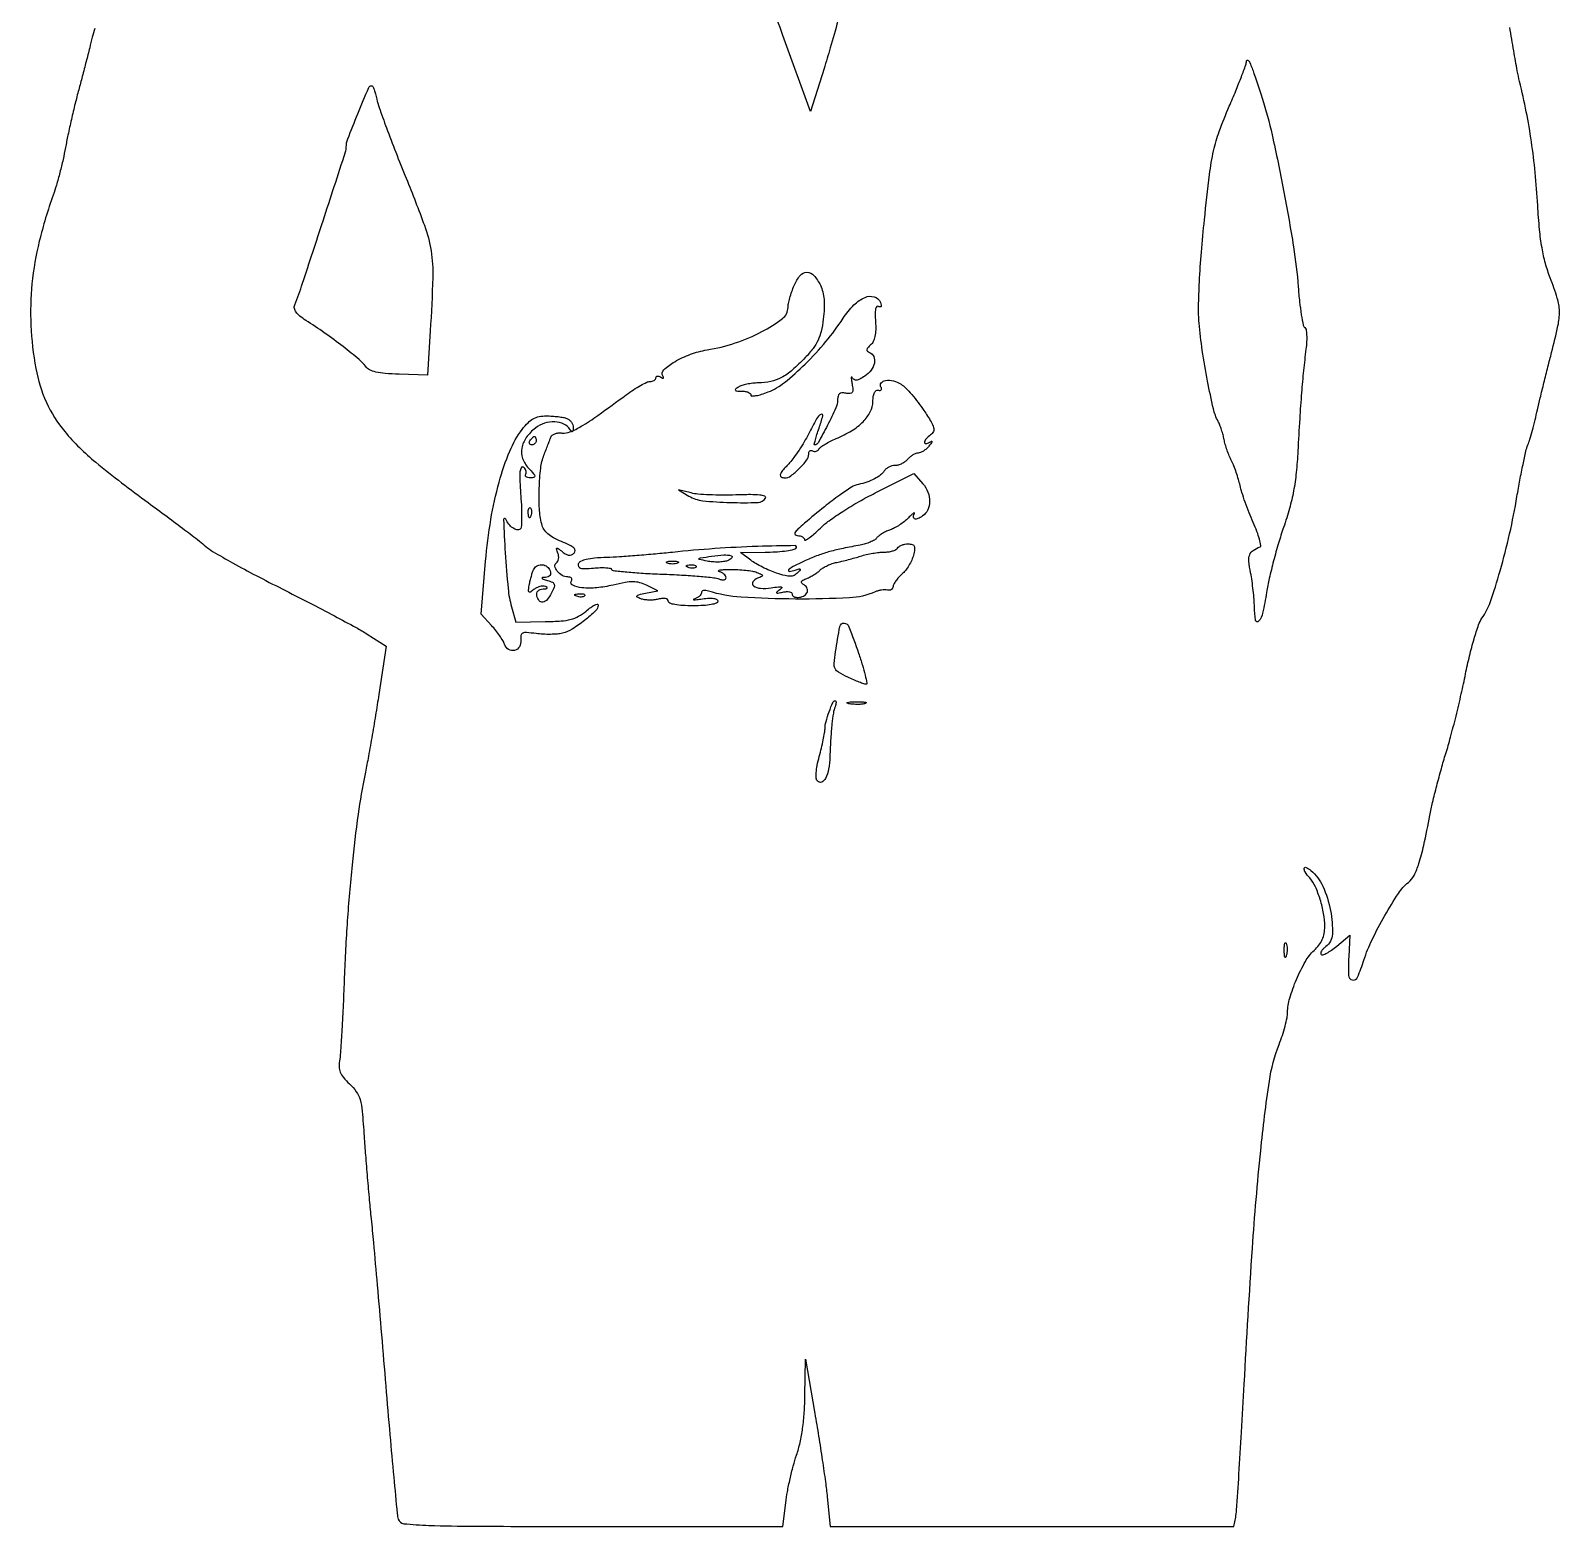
# Model space of a CAD drawing. Extents: x 248 to 618, y 0 to 715.
# Drawn here: x 247.5 to 617.8, y 0 to 362.3 of the extents above; entities that cross this region are included whole.
import ezdxf

# ---------------------------------------------------------------- set-up
doc = ezdxf.new("R2010")
doc.units = 0

msp = doc.modelspace()

# ---------------------------------------------------------------- linework, layer by layer
for points in [[(443.084173, 364.712951, -0.002753), (441.222232, 358.125575, -0.006103), (439.713938, 353.129193), (436.4446, 342.758387), (429.775336, 361.129193, -0.001724), (426.972913, 368.93237, -0.001466)], [(263.062906, 362.881206, 0.015691), (262.470208, 360.71151, -0.002998), (261.849321, 358.188355, -0.001288), (260.991743, 354.827756, -0.001274), (260.059928, 351.25279, -0.001682), (259.191519, 348, 0.005857), (258.328379, 344.655137, 0.003872), (257.411695, 340.79375, 0.003897), (256.578945, 337.026393, 0.007547), (255.982276, 334, -0.010836), (255.40016, 331.146464, -0.007471), (254.622938, 327.940625, -0.007536), (253.782458, 324.878333, -0.015247), (253.011608, 322.5, 0.025682), (249.649688, 311.338732, 0.035371), (247.87329, 301.02133, 0.037036), (247.613641, 290.940608, 0.032746), (248.806465, 280.5, 0.061664), (251.373056, 272.272792, 0.067881), (255.812589, 265.209263, 0.047091), (263.313618, 257.788672, 0.014265), (276, 247.996094, -0.002304), (280.586415, 244.627775, -0.002791), (284.85625, 241.424463, -0.002364), (288.421337, 238.691969, -0.019159), (290, 237.370373, 0.052418), (291.735076, 236.1038, 0.004616), (296.465625, 233.41663, 0.006005), (302.189828, 230.323949, 0.004639), (308.5, 227.086259, -0.002852), (314.961092, 223.80024, -0.003195), (321.143794, 220.561103, -0.002939), (326.374437, 217.738446, -0.017017), (329.074617, 216.139046), (333.649234, 213.214649), (331.879563, 201.519283, -0.002973), (331.087731, 196.488612, -0.00233), (330.170997, 191.041219, -0.002356), (329.270657, 185.981479, -0.00578), (328.548238, 182.272559, 0.016846), (326.870148, 172.510867, 0.008741), (325.400791, 160.229278, 0.008243), (324.245982, 146.693052, 0.008017), (323.525239, 133, -0.002196), (323.2565, 126.440266, -0.002777), (322.947731, 120.378075, -0.002197), (322.638288, 115.297837, -0.02244), (322.406591, 113.201958, 0.041644), (322.275821, 111.382106, 0.091553), (322.543938, 110.018191, 0.082052), (323.305694, 108.74865, 0.028665), (324.780142, 107.201958, -0.051007), (326.431796, 105.306904, -0.085936), (327.33435, 103.407051, -0.04565), (327.851886, 100.576058, -0.006052), (328.323565, 94.5, 0.003037), (328.649344, 89.947777, 0.001778), (329.091975, 84.5, 0.001778), (329.573605, 79.05241, 0.003021), (330.020162, 74.5, -0.003464), (330.572787, 68.814517, -0.000662), (331.491447, 58.478125, -0.000706), (332.530724, 46.410255, -0.00065), (333.565602, 34, 0.001183), (334.563618, 22.18411, 0.001811), (335.490204, 11.945313, 0.000611), (336.333833, 3.10066, 0.049854), (336.601924, 1.75, 0.304017), (337.932251, 0.663273, 0.014337), (343.997793, 0.262322, 0.008613), (354.998105, 0.041064, 0.000722), (383.452164, 0), (429.769553, 0), (430.443034, 5.75, -0.01703), (430.840361, 8.36739, -0.009706), (431.489067, 11.50117, -0.009685), (432.265319, 14.633809, -0.015799), (433.058257, 17.253982, 0.026712), (433.910319, 20.308351, 0.019745), (434.535584, 23.761083, 0.018053), (434.932871, 27.583493, 0.014103), (435.096684, 31.753982), (435.193367, 40.5), (437.480757, 27.393742, -0.003403), (438.409107, 21.852091, -0.002966), (439.306967, 16.038974, -0.002984), (440.056395, 10.772151, -0.008822), (440.485565, 7.143742), (441.202983, 0), (490.082439, 0), (538.961896, 0), (539.423859, 2.25, 0.033937), (539.651098, 3.927358, 0.000655), (540.223321, 12.651562, 0.001578), (540.845936, 22.84076, 0.001057), (541.496716, 34.5, -0.003354), (543.484948, 67.403152, -0.008802), (545.485137, 90.971315, -0.010568), (547.579097, 107.853324, -0.05728), (549.938889, 116.760727, 0.014242), (550.72786, 118.956637, 0.014043), (551.394549, 121.204188, 0.014049), (551.867213, 123.203228, 0.051066), (552, 124.5, -0.073111), (552.507566, 127.952655, -0.028142), (554.164998, 132.518814, -0.02804), (556.315126, 136.852844, -0.07685), (558.431076, 139.523704, 0.043421), (559.589517, 140.801107, 0.057949), (560.385892, 142.147793, 0.058658), (560.845537, 143.62798, 0.046009), (561, 145.303028, 0.043641), (560.726202, 148.433954, 0.031376), (559.901082, 151.847251, 0.031937), (558.719456, 154.950952, 0.070841), (557.358396, 157.078741, -0.029138), (556.243881, 158.53796, -0.188875), (556.045147, 159.42398, -0.513343), (556.488081, 159.648732, -0.053491), (557.636629, 158.886608, -0.115646), (560.535727, 155.055589, -0.056058), (562.39433, 149.162958, -0.057287), (562.846946, 143.45189, -0.229944), (561.251572, 140.442004, 0.038561), (560.627088, 139.906916, 0.06277), (560.19971, 139.356111, 0.089454), (560.020982, 138.875564, 0.245522), (560.126004, 138.540663, 0.295613), (560.549319, 138.450196, 0.032493), (561.49636, 138.883699, 0.031385), (562.65739, 139.606746, 0.019945), (563.916392, 140.583102), (567.083919, 143.248401), (566.79196, 137.980783, 0.022683), (566.746981, 133.487457, 0.344652), (567.685638, 132.37113, 0.358376), (568.950023, 133.03002, 0.023249), (570.498727, 137.199092, -0.034871), (572.449787, 142.09954, -0.017801), (575.534695, 147.964636, -0.016162), (578.8358, 153.323189, -0.075742), (581.258702, 156, 0.105613), (582.628827, 157.706842, 0.038859), (583.804712, 160.581579, 0.024163), (584.998295, 165.027527, 0.006443), (586.463096, 172.213792, -0.010717), (587.135672, 175.375131, -0.005191), (588.124179, 179.389482, -0.005145), (589.240732, 183.551302, -0.007379), (590.322347, 187.213792, 0.009987), (591.467792, 191.168232, 0.004766), (592.790012, 196.294256, 0.004722), (594.070087, 201.677229, 0.006699), (595.099037, 206.490059, -0.010299), (596.071066, 210.881774, -0.012177), (597.175894, 214.989083, -0.011075), (598.264351, 218.395556, -0.072164), (599.085368, 219.990059, 0.072021), (601.061504, 223.825235, 0.013054), (603.479798, 231.483023, 0.014197), (605.781433, 240.445174, 0.014434), (607.556621, 249.474478, -0.004951), (608.265243, 253.47852, -0.005802), (609.018839, 257.260825, -0.005154), (609.725098, 260.440354, -0.035168), (610.198303, 261.974478, 0.020084), (610.663331, 263.335059, 0.005464), (611.287656, 265.520628, 0.005519), (611.94199, 268.017657, 0.005713), (612.533226, 270.5, -0.003186), (613.198351, 273.356523, -0.001486), (614.095127, 277.05126, -0.001472), (615.059068, 280.922658, -0.002059), (615.945021, 284.37663, 0.010157), (617.49139, 290.8384, 0.058199), (617.836692, 294.339342, 0.070263), (617.326893, 297.5339, 0.018629), (615.621025, 302.421539, -0.026692), (614.456569, 305.939172, -0.023843), (613.621997, 309.695396, -0.019341), (613.025142, 314.181185, -0.009159), (612.586265, 320, 0.010043), (611.970729, 327.97322, 0.01212), (611.061434, 335.428247, 0.012421), (609.815009, 342.669793, 0.01164), (608.186818, 350, -0.014952), (607.628387, 352.595164, -0.002723), (606.764228, 357.4375, -0.002929), (605.816506, 363.118672, -0.002654)]]:
    msp.add_lwpolyline(points, format="xyb")
for points in [[(545.812657, 346, -0.023763), (548.246934, 337.094839, -0.007581), (551.032779, 323.639449, -0.007706), (553.426439, 309.988722, -0.020882), (554.567875, 300.228249, 0.008537), (554.8984, 296.635204, 0.012848), (555.320243, 293.517787, 0.007667), (555.774665, 290.95558, 0.20958), (556.155283, 290.40403, -0.217811), (556.471114, 289.930587, -0.025714), (556.610951, 288.640339, -0.026987), (556.615167, 287.007108, -0.018957), (556.451214, 285.175781, 0.006412), (555.860596, 280.034452, 0.005539), (555.369645, 274.622802, 0.004623), (554.928576, 268.345417, 0.002399), (554.487962, 260.5, -0.012817), (554.084043, 255.260478, -0.020613), (553.442233, 250.827817, -0.021508), (552.461272, 246.600572, -0.015726), (551.025645, 242, 0.01156), (549.810454, 238.216938, 0.007893), (548.597709, 233.867188, 0.007958), (547.560871, 229.633985, 0.015884), (546.901217, 226.25, -0.013326), (545.953045, 221.249897, -0.12195), (544.984379, 219.278725, -0.643634), (544.227975, 219.490051, -0.035758), (543.956449, 222.75, 0.01637), (543.878453, 224.507454, 0.008228), (543.670955, 226.719182, 0.008161), (543.381144, 229.001244, 0.011974), (543.045711, 230.99615, -0.022531), (542.632158, 233.818754, -0.113169), (542.829796, 235.392196, -0.161411), (543.65141, 236.428411, -0.060367), (545.335367, 237.2622, 0.372973), (545.549412, 237.638081, 0.018881), (545.196313, 239.118812, 0.02261), (544.580393, 240.995861, 0.013529), (543.688923, 243.168729, -0.009839), (542.685654, 245.563609, -0.008461), (541.72347, 248.118995, -0.008548), (540.929031, 250.468238, -0.024193), (540.483117, 252.140274, 0.017961), (540.108857, 253.617303, 0.011966), (539.579472, 255.281319, 0.012055), (538.987549, 256.872931, 0.023003), (538.423549, 258.115279, -0.020725), (537.878277, 259.301986, -0.013553), (537.344627, 260.710504, -0.013639), (536.898504, 262.113926, -0.025285), (536.626113, 263.277566, 0.020661), (536.37689, 264.388402, 0.014311), (536.0079, 265.622042, 0.014457), (535.584452, 266.788714, 0.028587), (535.17013, 267.682109, -0.066603), (534.038705, 270.702763, -0.008656), (532.613896, 277.451485, -0.010808), (531.346438, 284.87337, -0.015504), (530.570784, 291.5, -0.026195), (530.438554, 295.488893, -0.008046), (530.651415, 301.51089, -0.00751), (531.128318, 308.677746, -0.005744), (531.857527, 316.5, -0.004115), (533.098457, 327.466978, -0.023589), (534.07728, 333.235859, -0.033982), (535.4452, 337.936635, -0.014644), (537.869807, 344, 0.004771), (539.455197, 347.748291, 0.006556), (540.803992, 351.15, 0.004373), (541.869909, 354.0198, 0.075198), (542.065316, 355, -0.584057), (542.383646, 355.160464, -0.147541), (542.863014, 354.57669, -0.017876), (543.859661, 351.919135, -0.002173)], [(331.398323, 345.75, 0.03809), (331.949929, 343.716745, 0.003459), (333.743388, 338.772511, 0.004468), (335.978663, 332.90232, 0.003481), (338.509614, 326.560675, -0.008353), (342.926192, 315.173235, -0.049204), (344.539491, 308.983029, -0.047165), (344.944752, 302.492687, -0.007302), (344.345078, 289.607265), (343.690157, 278.903405), (336.794583, 279.104751, -0.011964), (333.400622, 279.285202, -0.037826), (331.151877, 279.631187, -0.059314), (329.645967, 280.175371, -0.121925), (328.699504, 280.985441, 0.065499), (327.126188, 282.670726, 0.008262), (323.219957, 285.780813, 0.010159), (318.682484, 289.12802, 0.011499), (314.193669, 292.14822, -0.026503), (312.726049, 293.200967, -0.068502), (311.831376, 294.144623, -0.104902), (311.445231, 295.025999, -0.144749), (311.516974, 295.882012, 0.012982), (313.401812, 301.124304, 0.000867), (318.386037, 316.293857, 0.00018), (323.815519, 332.935954, 0.078914), (324, 334.097552, -0.092521), (324.375646, 336.110232, -0.004938), (326.793009, 342.181734, -0.002257), (329.438338, 348.55729, -0.301951), (330.104583, 349, -0.276703), (330.401212, 348.822233, -0.028046), (330.762164, 348.045313, -0.028778), (331.111621, 346.995384, -0.018751)], [(438.845067, 300.637383, -0.052353), (439.414672, 299.038993, -0.03864), (439.71501, 297.183568, -0.032584), (439.75449, 295.00145, -0.019313), (439.531689, 292.407333, -0.025467), (439.015374, 289.490888, -0.053256), (438.263748, 287.314665, -0.053721), (437.074085, 285.358078, -0.026343), (435.179008, 283.136782, -0.022587), (432.034936, 280.108489, -0.056374), (429.422087, 278.2868, -0.069832), (426.829794, 277.32057, -0.053232), (423.815741, 276.984687, 0.025643), (422.436256, 276.907504, 0.023636), (421.033374, 276.689119, 0.024356), (419.802556, 276.374321, 0.068767), (419, 276, 0.023197), (418.271114, 275.479509, 0.409657), (418.237851, 275.218347, 0.220444), (418.555791, 275.050422, 0.011293), (419.75, 275.015313, -0.03897), (420.611564, 274.942158, -0.057861), (421.339063, 274.734379, -0.075834), (421.834972, 274.433619, -0.22211), (422, 274.080445, 0.4175), (422.257974, 273.825347, 0.04014), (423.231044, 273.914577, 0.032717), (424.583155, 274.241296, 0.01795), (426.190787, 274.807078, 0.075794), (430.124815, 277.088856, 0.024936), (435.138398, 281.546354, 0.024665), (440.173299, 287.006918, 0.029295), (444.343864, 292.643985, -0.049894), (446.94318, 295.870829, -0.097477), (449.660863, 297.724708, -0.17437), (451.893108, 297.85665, -0.233658), (453.360798, 296.502158, -0.031664), (453.560305, 295.864218, -0.168096), (453.526737, 295.505421, -0.346914), (453.312356, 295.394741, -0.090827), (452.926284, 295.545559, 0.359467), (452.507991, 295.488065, 0.137588), (452.221787, 294.925438, 0.052225), (452.10969, 293.720484, 0.015029), (452.187738, 291.847497, -0.023737), (452.236356, 289.841962, -0.045934), (452.052369, 288.249569, -0.059487), (451.642328, 287.03533, -0.102189), (451, 286.187179, 0.027893), (450.310157, 285.511909, 0.152356), (450.091417, 285.044752, 0.253366), (450.230876, 284.675102, 0.079964), (450.75, 284.353845, -0.196203), (451.753207, 283.357322, -0.152197), (451.907042, 281.811348, -0.112777), (451.115903, 280.074858, -0.084866), (449.574702, 278.640904, -0.021956), (448.354936, 277.916135, -0.093116), (447.548866, 277.661007, -0.178458), (446.986232, 277.794146, -0.136412), (446.56872, 278.275894, 0.194261), (446.413947, 278.418388, 0.509126), (446.308677, 278.349197, 0.048053), (446.336557, 277.775371, 0.010714), (446.498895, 276.806478, -0.021983), (446.710894, 275.339046, -0.170145), (446.550234, 274.675476, -0.252283), (446.053836, 274.403041, -0.049525), (445.004877, 274.499061, 0.056328), (444.058118, 274.572789, 0.16326), (443.450889, 274.345276, 0.165471), (443.108649, 273.800214, 0.058243), (443, 272.870652, -0.107096), (442.581472, 270.939084, -0.011336), (440.567537, 266.763838, -0.006944), (438.325715, 262.519934, -0.274316), (437.449337, 262, -0.48324), (437.349527, 262.125855, -0.006976), (437.613402, 263.186872, -0.012918), (437.993349, 264.490767, -0.007452), (438.514259, 266.040414, 0.021275), (439.428956, 269.032949, 0.662039), (438.974966, 269.381893, 0.138381), (437.882107, 268.280491, 0.010826), (435.934213, 264.582725, -0.016906), (434.924559, 262.721296, -0.012705), (433.694373, 260.742511, -0.012882), (432.440583, 258.938585, -0.028638), (431.375372, 257.64902, 0.011526), (429.689523, 255.744687, 0.096894), (429.13359, 254.747024, 0.359034), (429.340993, 254.218888, 0.127482), (430.185549, 254, 0.160458), (431.665729, 254.487566, 0.035507), (433.722294, 256.245928, 0.035386), (435.507788, 258.274794, 0.164186), (436, 259.733331, -0.070027), (436.068616, 260.220854, -0.144867), (436.273452, 260.542275, -0.18985), (436.577191, 260.64987, -0.130428), (436.930902, 260.542705, 0.110019), (437.334926, 260.402319, 0.099902), (437.775611, 260.439371, 0.095023), (438.185198, 260.648719, 0.089045), (438.499283, 260.99884, -0.100197), (438.957418, 261.487369, -0.019006), (439.983799, 262.159467, -0.019604), (441.26304, 262.86256, -0.016893), (442.657771, 263.501474, 0.037536), (446.399261, 265.405863, 0.061429), (449.187138, 267.608024, 0.076328), (450.925313, 270.00618, 0.114922), (451.551406, 272.5, -0.031981), (451.652976, 273.750051, -0.076984), (451.925453, 274.635029, -0.130275), (452.344292, 275.120902, -0.206061), (452.875736, 275.225223, 0.07245), (453.316806, 275.195205, 0.201669), (453.58741, 275.334265, 0.227457), (453.657837, 275.609161, 0.089505), (453.510948, 275.982286, -0.309324), (453.557675, 276.988545, -0.198052), (454.604113, 277.60642, -0.099099), (456.507631, 277.501192, -0.081999), (458.368202, 276.678314, -0.052172), (459.485929, 275.766494, -0.016241), (460.96413, 274.179048, -0.01604), (462.511122, 272.286321, -0.017032), (463.901523, 270.334957, -0.009145), (465.658019, 267.574774, -0.069773), (466.268749, 266.166225, -0.173607), (466.198763, 265.222032, -0.131157), (465.541041, 264.406352, 0.044549), (464.451134, 263.449637, 0.150798), (464.033907, 262.611746, 0.512942), (464.344754, 262.300795, 0.09495), (465.25, 262.632941, -0.037782), (465.736664, 262.87738, -0.575929), (465.856995, 262.784926, -0.129017), (465.723592, 262.456672, -0.00972), (465.127555, 261.691958, -0.040308), (464.509674, 261.044568, -0.039032), (463.789577, 260.497013, -0.041702), (463.078521, 260.118894, -0.101694), (462.5, 260, 0.092812), (461.929773, 259.893232, 0.042584), (461.247892, 259.559375, 0.040219), (460.569085, 259.073934, 0.044245), (460, 258.5, -0.061948), (459.389034, 257.92586, -0.044145), (458.583861, 257.440625, -0.044578), (457.718289, 257.109837, -0.069094), (456.927245, 257, 0.064543), (456.168743, 256.901679, 0.05239), (455.401407, 256.61066, 0.054125), (454.74026, 256.1819, 0.086325), (454.29969, 255.674589, -0.096195), (453.424072, 254.705321, -0.040318), (451.931128, 253.761557, -0.037006), (450.080158, 252.958929, -0.034199), (448.081959, 252.41278, 0.089875), (446.365679, 251.731844, 0.016619), (443.529177, 249.831797, 0.014191), (439.82022, 247.001549, 0.006004), (435, 243.005293, 0.011314), (433.369522, 241.55538, 0.073053), (432.682743, 240.698196, 0.331795), (432.733533, 240.242934, 0.205271), (433.25, 240.015973, -0.05287), (433.919524, 239.938793, -0.07225), (434.485937, 239.722575, -0.091653), (434.866524, 239.407371, -0.175854), (435, 239.0396, 0.570246), (435.236765, 238.899509, 0.032016), (436.125246, 239.464284, 0.024263), (437.359824, 240.460107, 0.012032), (438.830626, 241.833979, -0.038767), (440.932578, 243.59691, -0.012483), (444.302946, 245.880227, -0.012366), (448.19346, 248.242817, -0.013552), (452.080626, 250.33577), (461.5, 255.082782), (463.667024, 252.582092, -0.086345), (464.891766, 250.547103, -0.0952), (465.302268, 248.287139, -0.106411), (464.838431, 246.233839, -0.136476), (463.587716, 244.765313, -0.043256), (462.451494, 244.133341, -0.16624), (461.657664, 244.060367, -0.363006), (461.35697, 244.467136, -0.114073), (461.588051, 245.25, 0.231918), (461.59997, 245.45385, 0.468767), (461.465959, 245.494824, 0.04434), (460.955472, 245.091552, 0.010466), (460.180897, 244.328125, -0.031343), (459.205068, 243.443498, -0.022758), (458.018675, 242.581668, -0.023127), (456.812768, 241.864551, -0.045761), (455.787667, 241.432608, 0.032077), (454.841138, 241.06389, 0.026317), (453.882547, 240.554781, 0.027089), (453.049271, 239.990798, 0.061187), (452.503838, 239.460437, -0.088571), (451.912506, 238.945001, -0.031568), (450.913628, 238.428609, -0.030146), (449.722101, 237.988606, -0.031214), (448.5, 237.701089, 0.008478), (444.339705, 236.919904, 0.017599), (441.130005, 236.14205, 0.020143), (438.273749, 235.216912, 0.015711), (435.25, 233.991849, 0.01612), (432.592301, 232.71264, 0.066547), (431.137021, 231.687418, 0.721625), (431.290459, 231.349304, 0.058303), (432.75, 231.678563, -0.010783), (433.684893, 231.985045, -0.314511), (433.91156, 231.911384, -0.349933), (433.90568, 231.685947, -0.011952), (433.28003, 230.977208, -0.092586), (432.472793, 230.377394, -0.111394), (431.55476, 230.160003, -0.066744), (430.286063, 230.316389, -0.015711), (428.231879, 230.923473, -0.021171), (426.586839, 231.544755, -0.015298), (424.807996, 232.369278, -0.015499), (423.163056, 233.258591, -0.03217), (421.95185, 234.071207), (419.5, 235.955528), (425.5, 235.993077, 0.013369), (427.899603, 236.072279, 0.016071), (430.147824, 236.279406, 0.014837), (432.013142, 236.56835, 0.095566), (432.896846, 236.915086, 0.755685), (432.701007, 237.576358, 0.005232), (423.651143, 237.378568, 0.009131), (413.231125, 236.851104, 0.009571), (403, 235.948628, -0.004195), (398.892831, 235.541791, -0.00323), (394.404565, 235.164413, -0.003266), (390.20444, 234.866156, -0.00778), (387.079369, 234.713523, 0.012988), (384.159669, 234.540423, 0.03522), (382.11211, 234.21922, 0.051166), (380.76937, 233.761914, 0.208224), (380.207138, 233.133308, 0.20188), (380.255879, 232.519708, 0.211333), (380.727391, 232.141068, 0.075242), (381.82349, 232.020178, 0.013682), (383.869232, 232.15892, -0.016666), (385.464331, 232.257539, -0.025437), (386.850473, 232.226422, -0.022905), (387.929667, 232.097267, -0.270901), (388.241463, 231.83782, 0.286461), (388.621122, 231.540026, 0.003305), (391.949055, 231.204269, 0.008807), (395.881103, 230.903561, 0.005484), (400.5, 230.682851, -0.005108), (405.223946, 230.460676, -0.006904), (409.489063, 230.157254, -0.004845), (413.045459, 229.820103, -0.072586), (414.25, 229.513654, 0.045641), (414.942543, 229.29728, 0.096481), (415.502732, 229.2865, 0.157477), (415.859679, 229.47484, 0.195665), (416, 229.819687, 0.147005), (415.870995, 230.248982, 0.070443), (415.485937, 230.684051, 0.060582), (414.919359, 231.05902, 0.052049), (414.25, 231.310674, -0.423574), (414.152946, 231.482623, -0.282799), (414.335938, 231.647088, -0.033255), (415.374597, 231.766472, -0.009449), (417, 231.813713, -0.015266), (418.864168, 231.775734, -0.01475), (420.744148, 231.624264, -0.014838), (422.389658, 231.393101, -0.051077), (423.426885, 231.104581, -0.00978), (424.59232, 230.621527, -0.262779), (424.786416, 230.363199, -0.331711), (424.644543, 230.109651, -0.013416), (423.613503, 229.681929, 0.154284), (422.476524, 228.776401, 0.406619), (422.645932, 227.847111, 0.139746), (424.360521, 227.239853, 0.055543), (426.877132, 227.361447, -0.008083), (428.653411, 227.617353, -0.087153), (429.375933, 227.583406, -0.543903), (429.466402, 227.338368, -0.078586), (429, 226.884912, 0.013488), (428.248979, 226.324048, 0.4915), (428.251086, 226.137262, 0.21192), (428.53792, 226.070644, 0.006576), (429.75, 226.319634, -0.036889), (430.612199, 226.442905, -0.062559), (431.339063, 226.401655, -0.092441), (431.827614, 226.214408, -0.260791), (432, 225.90638, 0.287101), (432.417479, 225.239252, 0.128186), (433.475728, 225.027499, 0.098518), (434.726571, 225.352087, 0.142688), (435.569098, 226.111803, 0.120673), (435.727319, 226.600034, 0.100718), (435.657796, 227.14212, 0.091735), (435.36989, 227.655295, 0.080924), (434.90614, 228.058008, -0.05363), (434.324825, 228.509851, -0.303157), (434.245509, 228.874445, -0.187168), (434.566969, 229.223304, -0.023434), (435.528025, 229.640251, 0.029276), (436.379419, 230.021496, 0.019484), (437.308461, 230.551597, 0.019639), (438.172638, 231.138696, 0.035885), (438.819927, 231.692545, -0.060171), (439.515041, 232.231253, -0.026966), (440.539397, 232.771318, -0.02622), (441.697032, 233.232139, -0.032251), (442.819927, 233.533182, 0.009552), (444.066256, 233.807386, 0.00493), (445.614834, 234.195424, 0.004898), (447.200028, 234.625921, 0.007395), (448.570998, 235.034683, -0.020174), (449.938003, 235.404506, -0.013962), (451.509511, 235.716438, -0.014103), (453.038825, 235.931669, -0.027911), (454.261981, 236, 0.035139), (455.31019, 236.073757, 0.039781), (456.293893, 236.29375, 0.043601), (457.083135, 236.615118, 0.136689), (457.5, 237, -0.112213), (457.877249, 237.383588, -0.050097), (458.512247, 237.70625, -0.046123), (459.282466, 237.925931, -0.046449), (460.078069, 238, -0.06144), (461.070137, 237.877632, -0.226085), (461.5447, 237.485841, -0.147368), (461.653244, 236.733704, -0.02319), (461.359151, 235.25, -0.046042), (460.947224, 234.06316, -0.029335), (460.265673, 232.76904, -0.029385), (459.440234, 231.568039, -0.047445), (458.590099, 230.665881, 0.027716), (457.786804, 229.878053, 0.030275), (457.100614, 229.028057, 0.03173), (456.609618, 228.236481, 0.113683), (456.454545, 227.665881, -0.123236), (456.331631, 227.2451, -0.122372), (456.02478, 226.930524, -0.109558), (455.57572, 226.773669, -0.084122), (455.055343, 226.799734, 0.058409), (454.421611, 226.864094, 0.030479), (453.629024, 226.80341, 0.029841), (452.812903, 226.640507, 0.039971), (452.100797, 226.391345, -0.092357), (445.913058, 224.927581, -0.013161), (432.813453, 224.642261, -0.014932), (419.631429, 225.095958, -0.060841), (411.765021, 226.574579, 0.050185), (411.089029, 226.716575, 0.087168), (410.518475, 226.678212, 0.130232), (410.142771, 226.472943, 0.20577), (410, 226.140712, -0.14986), (409.872043, 225.72338, -0.067262), (409.485937, 225.29136, -0.057824), (408.919433, 224.910722, -0.049302), (408.25, 224.64522, 0.155198), (408.076242, 224.529634, 0.635915), (408.115625, 224.449533, 0.025432), (408.902271, 224.504557, 0.005543), (410.25, 224.683187, -0.020576), (411.860871, 224.847601, -0.053026), (413.027731, 224.794605, -0.091244), (413.746833, 224.545621, -0.270172), (414, 224.111291, -0.316491), (413.667635, 223.638808, -0.040419), (412.400218, 223.296304, -0.031855), (410.516105, 223.070169, -0.013941), (408, 223, -0.013976), (405.488692, 223.070207, -0.031705), (403.603292, 223.296184, -0.039949), (402.331822, 223.63787, -0.317136), (402, 224.108408, 0.215337), (401.817951, 224.511515, 0.130318), (401.341075, 224.749703, 0.077907), (400.575633, 224.786897, 0.034753), (399.579463, 224.6093, -0.039051), (398.518651, 224.429561, -0.029166), (397.332554, 224.39223, -0.029785), (396.204148, 224.489972, -0.057506), (395.329463, 224.723446, -0.033723), (394.471226, 225.130792, -0.477852), (394.42148, 225.422898, -0.154941), (394.871396, 225.692895, -0.008495), (396.5, 226.050368), (399.5, 226.655628), (396.75115, 227.987805, 0.04748), (395.086917, 228.607374, 0.064311), (393.498327, 228.82, 0.046459), (391.550362, 228.647662, 0.01359), (388.60567, 228.02535, -0.034989), (384.666257, 227.367367, -0.048725), (381.093587, 227.373887, -0.081219), (378.840284, 227.976406, -0.452887), (378.518119, 229.029317, 0.129518), (378.630595, 229.398177, 0.189663), (378.519816, 229.714862, 0.145519), (378.186963, 229.928403, 0.070466), (377.681462, 230, -0.131109), (376.297118, 230.369348, -0.093064), (375.069383, 231.418349, -0.127031), (374.531488, 232.605457, -0.306587), (374.907768, 233.442997, 0.138464), (375.243535, 233.809219, 0.078561), (375.428422, 234.386271, 0.068197), (375.440254, 235.078836, 0.059902), (375.269095, 235.782025, -0.011811), (374.922811, 236.777387, -0.423863), (375.026633, 236.971736, -0.238262), (375.315538, 236.916338, -0.006466), (376.355151, 236.092382, 0.038942), (377.230741, 235.486553, 0.105781), (377.943889, 235.25287, 0.137038), (378.575813, 235.359072, 0.086845), (379.19101, 235.79101, 0.221158), (379.414494, 236.403078, 0.189346), (379.10765, 237.023212, 0.073221), (378.085342, 237.708996, 0.016022), (376.139513, 238.560855, -0.028389), (374.184509, 239.474969, -0.057961), (372.797997, 240.443883, -0.072525), (371.87432, 241.539893, -0.077549), (371.327822, 242.829991, -0.048995), (370.780069, 246.504128, -0.020919), (370.739033, 251.478081, -0.020406), (371.101106, 256.336454, -0.064363), (371.887839, 259.5, 0.001272), (372.37057, 260.745525, 0.001231), (372.852274, 262.007104, 0.001215), (373.270776, 263.119451, 0.004534), (373.525935, 263.822055, -0.141745), (373.872487, 264.306563, -0.075839), (374.517503, 264.673222, -0.065507), (375.349683, 264.872186, -0.057032), (376.246265, 264.863142, 0.129042), (378.175557, 265.120551, 0.036942), (380.897453, 266.479821, 0.02101), (384.932975, 269.118113, 0.00431), (391.814967, 274.132219, -0.014621), (393.572231, 275.357878, -0.017954), (395.283953, 276.393006, -0.016581), (396.762946, 277.153284, -0.110867), (397.564967, 277.333333, 0.060293), (398.113741, 277.399749, 0.079024), (398.578459, 277.595461, 0.097132), (398.889631, 277.885334, 0.158088), (399, 278.225684, -0.167957), (399.096273, 278.504197, -0.190119), (399.339137, 278.646308, -0.121259), (399.71199, 278.613536, -0.0562), (400.154508, 278.404508, 0.03129), (400.576161, 278.179055, 0.231564), (400.797488, 278.184955, 0.374598), (400.859242, 278.343138, 0.052282), (400.693776, 278.686464, -0.360783), (400.902119, 280.176509, -0.051865), (403.568149, 282.143877, -0.045834), (407.360767, 283.931664, -0.046922), (411.386082, 284.981459, 0.040326), (418.218054, 286.66747, 0.040314), (424.691527, 289.428407, 0.041147), (429.639548, 292.571886, 0.233812), (430.993167, 295.282119, -0.051936), (431.092504, 296.20164, -0.015249), (431.433074, 297.582037, -0.015137), (431.913669, 299.121172, -0.015714), (432.481129, 300.609077, -0.071551), (433.91708, 303.012027, -0.224894), (435.56822, 303.803262, -0.217852), (437.266757, 303.035445, -0.067678)], [(377.418213, 268.393011, -0.082797), (378.021724, 268.038086, -0.066542), (378.530852, 267.481691, -0.067105), (378.872255, 266.816475, -0.087593), (378.984687, 266.143011, -0.024591), (378.943844, 265.445544, -0.230745), (378.788374, 265.198235, -0.36244), (378.560412, 265.230221, -0.04238), (378.22467, 265.670716, 0.142909), (376.71428, 266.996372, 0.097485), (374.482416, 267.547518, 0.088395), (372.007267, 267.227478, 0.090646), (369.819096, 266.072341, 0.07049), (367.583158, 263.736424, 0.112897), (366.518194, 261.203049, 0.127604), (366.722105, 258.682801, 0.105291), (368.122528, 256.369575, -0.008853), (369.369206, 254.994552, -0.129146), (369.658797, 254.412839, -0.406798), (369.4577, 254.097485, -0.057669), (368.615297, 254, -0.053632), (367.99218, 254.06703, -0.116215), (367.560135, 254.273452, -0.188409), (367.384979, 254.578491, -0.177418), (367.457295, 254.930902, 0.125136), (367.586446, 255.341712, 0.10078), (367.519225, 255.801199, 0.090277), (367.264707, 256.23939, 0.077893), (366.860214, 256.586393, 0.437686), (366.352764, 256.445099, 0.097416), (366.072716, 255.470775, 0.03363), (366.034341, 253.388611, 0.00667), (366.265966, 249.666341, -0.009162), (366.435465, 246.704346, -0.014087), (366.46285, 244.136634, -0.008437), (366.390268, 242.026357, -0.246299), (366.124319, 241.576833, -0.196759), (365.305459, 241.440464, -0.096371), (364.321116, 241.874956, -0.076027), (363.36533, 242.782644, -0.061498), (362.641226, 244, 0.82767), (362.086241, 243.872547, 0.006835), (362.499976, 235.82775, 0.00753), (363.193315, 227.191782, 0.045351), (364.024114, 222.772185), (365.081757, 219.044369), (372.145542, 219.174813, 0.012508), (376.016323, 219.343214, 0.045968), (378.433801, 219.734248, 0.065131), (380.277917, 220.475761, 0.046813), (382.104664, 221.741522, -0.019095), (383.216703, 222.606938, -0.040684), (384.149495, 223.168384, -0.07492), (384.774768, 223.369319, -0.462308), (385, 223.177787, -0.205492), (384.400239, 221.780079, -0.023271), (381.738082, 219.475253, -0.028449), (378.743886, 217.381821, -0.076996), (376.362527, 216.37614, -0.040723), (375.137184, 216.172729, -0.016914), (373.46004, 216.090016, -0.016603), (371.648045, 216.122184, -0.020598), (369.968947, 216.27734, 0.012281), (367.673356, 216.528025, 0.123132), (366.728388, 216.374732, 0.257336), (366.309844, 215.836784, 0.065509), (366.279347, 214.691895, -0.158597), (365.940905, 213.106928, -0.200849), (364.759028, 212.20953, -0.209034), (363.329213, 212.438999, -0.166596), (362.350383, 213.676093, 0.050183), (361.934293, 214.561085, 0.016799), (361.158014, 215.763249, 0.016525), (360.203796, 217.044826, 0.018141), (359.194989, 218.220073), (356.683162, 220.940145), (357.758831, 233.797247, -0.020183), (359.016205, 243.89935, -0.026631), (361.017645, 252.958383, -0.030012), (363.596277, 260.469649, -0.065179), (366.625739, 265.75, -0.031266), (368.017349, 267.35743, -0.07191), (369.286927, 268.324881, -0.080173), (370.687996, 268.832466, -0.046927), (372.469104, 269, -0.015863), (373.874326, 268.955406, -0.014648), (375.311925, 268.821697, -0.014823), (376.58485, 268.627124, -0.046304)], [(370, 263, -0.105053), (369.918938, 262.618444, -0.099167), (369.688914, 262.29375, -0.09642), (369.345238, 262.076123, -0.093332), (368.940983, 262, -0.108972), (368.586039, 262.078288, -0.182303), (368.3746, 262.29375, -0.161196), (368.343488, 262.6179, -0.082592), (368.5, 263, -0.029505), (368.768994, 263.382774, -0.035638), (369.066025, 263.70625, -0.038439), (369.34829, 263.934461, -0.151918), (369.559017, 264, -0.210953), (369.727648, 263.92554, -0.081139), (369.870461, 263.70625, -0.061769), (369.967655, 263.382849, -0.042167)], [(407, 249.592493, 0.110897), (410.326753, 248.468355, 0.019246), (416.990496, 248.02467, 0.014129), (423.729157, 248.026413, 0.252337), (425.545203, 249.073141, 0.479712), (425.380203, 249.538113, 0.056758), (424.146897, 249.816276, 0.028549), (421.901667, 249.931679, 0.007804), (418.35422, 249.855977, -0.010068), (415.127219, 249.801726, -0.010308), (411.925927, 249.878377, -0.01011), (409.15282, 250.058254, -0.041917), (407.5, 250.339894), (404.5, 251.114115)], [(368.683114, 244.8125, -0.054073), (368.461564, 244.395823, -0.470617), (368.279315, 244.37858, -0.168741), (368.137993, 244.670344, -0.018894), (368.078947, 245.416667, -0.028489), (368.089945, 246.112848, -0.077125), (368.200665, 246.592839, -0.208169), (368.385309, 246.77538, -0.296942), (368.604167, 246.729167, -0.126455), (368.797407, 246.402231, -0.060344), (368.876576, 245.916927, -0.05415), (368.839148, 245.359369, -0.051402)], [(404.25, 233.337719, -0.057986), (403.679992, 233.181385, -0.037979), (403, 233.12966, -0.037979), (402.320008, 233.181385, -0.057986), (401.75, 233.337719, -0.174857), (401.540618, 233.525001, -0.447206), (401.601562, 233.693942, -0.078554), (402.10856, 233.810911, -0.017491), (403, 233.842105, -0.017491), (403.89144, 233.810911, -0.078554), (404.398438, 233.693942, -0.447206), (404.459382, 233.525001, -0.174857)], [(416.360687, 233.937723, -0.056849), (415.392865, 233.700125, -0.026226), (414.097885, 233.60318, -0.025569), (412.71051, 233.643208, -0.032247), (411.439717, 233.828051, -0.004183), (409.497903, 234.256736, -0.569894), (409.438093, 234.443984, -0.175746), (409.767404, 234.622203, -0.001691), (412.5, 235.020478, -0.020035), (415.469171, 235.322239, -0.083859), (417.248219, 235.13276, -0.568113), (417.389844, 234.608983, -0.112287)], [(373.361626, 231.5, -0.084281), (373.490514, 230.858387, -0.16407), (373.340302, 230.364346, -0.153356), (372.910794, 230.040502, -0.071062), (372.218615, 229.90032, 0.022396), (371.49035, 229.825249, 0.551156), (371.422564, 229.671744, 0.166724), (371.684487, 229.473141, 0.008424), (372.722551, 229.15032, -0.034943), (373.935898, 228.701198, -0.210124), (374.375141, 228.212549, -0.176095), (374.35335, 227.501437, -0.023492), (373.722551, 226.112198, -0.053908), (372.681007, 224.52562, -0.175979), (371.61642, 223.896437, -0.281707), (370.736529, 224.231442, -0.113621), (370.176676, 225.447179, -0.103403), (370.177176, 226.081908, -0.134932), (370.441663, 226.596069, -0.121656), (370.958035, 226.938324, -0.075124), (371.676676, 227.078947, 0.019569), (372.384812, 227.137433, 0.179949), (372.654042, 227.276784, 0.459607), (372.631663, 227.455549, 0.050713), (372.216378, 227.673488, 0.104554), (371.614107, 227.779102, 0.056166), (370.864631, 227.668152, 0.052348), (370.092215, 227.37407, 0.056143), (369.417219, 226.931298, -0.026671), (368.58341, 226.311275, -0.398309), (368.256639, 226.368051, -0.197201), (368.141116, 226.818099, -0.010311), (368.381629, 228.320261, -0.014439), (368.611519, 229.408115, -0.014157), (368.905134, 230.488122, -0.014183), (369.216059, 231.419735, -0.050815), (369.489805, 231.983504, -0.144979), (370.364326, 232.764979, -0.142338), (371.53007, 232.951362, -0.138001), (372.641158, 232.483559, -0.133692)], [(408.729167, 232.395833, -0.126455), (408.402231, 232.202593, -0.060344), (407.916927, 232.123424, -0.05415), (407.359369, 232.160852, -0.051402), (406.8125, 232.316886, -0.054073), (406.395823, 232.538436, -0.470617), (406.37858, 232.720685, -0.168741), (406.670344, 232.862007, -0.018894), (407.416667, 232.921053, -0.028489), (408.112848, 232.910055, -0.077125), (408.592839, 232.799335, -0.208169), (408.77538, 232.614691, -0.296942)], [(381.729167, 225.395833, -0.126455), (381.402231, 225.202593, -0.060344), (380.916927, 225.123424, -0.05415), (380.359369, 225.160852, -0.051402), (379.8125, 225.316886, -0.054073), (379.395823, 225.538436, -0.470617), (379.37858, 225.720685, -0.168741), (379.670344, 225.862007, -0.018894), (380.416667, 225.921053, -0.028489), (381.112848, 225.910055, -0.077125), (381.592839, 225.799335, -0.208169), (381.77538, 225.614691, -0.296942)], [(448.086147, 211.499302, -0.008981), (449.020595, 208.622977, -0.015656), (449.676962, 206.20292, -0.010109), (450.094983, 204.273147, -0.471972), (449.870074, 204, -0.084974), (449.378544, 204.084142, -0.008246), (448.241902, 204.506244, -0.010275), (446.896516, 205.063388, -0.007952), (445.453882, 205.723383, -0.021886), (443.239173, 206.901086, -0.148367), (442.408889, 207.803649, -0.133721), (442.17597, 209.060363, -0.016563), (442.5004, 211.851232, -0.009795), (443.549312, 218.019471, -0.378028), (444.570169, 218.811638, -0.294307), (445.753476, 217.939095, -0.007723)], [(442.383902, 198.558048, 0.052623), (441.972069, 197.017742, 0.013065), (441.633204, 194.425443, 0.010958), (441.349629, 190.972412, 0.005154), (441.127092, 186.5, -0.031658), (440.808458, 183.408452, -0.073922), (440.092721, 181.201253, -0.176276), (439.149609, 180.303652, -0.316855), (438.149947, 180.508359, -0.169899), (437.833833, 181.219022, -0.037761), (437.825107, 182.569346, -0.0316), (438.061347, 184.345877, -0.016971), (438.564173, 186.5, 0.006909), (439.083297, 188.537811, 0.007593), (439.528852, 190.526189, 0.007147), (439.859192, 192.235011, 0.037637), (439.955867, 193.1849, -0.058253), (440.212495, 194.972794, -0.022779), (440.961278, 197.355478, -0.014435), (441.861866, 199.617435, -0.299235), (442.443864, 200, -0.331445), (442.590406, 199.89087, -0.083231), (442.629764, 199.576427, -0.05284), (442.560797, 199.111107, -0.028428)], [(449.761659, 199.31292, -0.041951), (448.934218, 199.169017, -0.020826), (447.869594, 199.119272, -0.020511), (446.754739, 199.159391, -0.028254), (445.761659, 199.292739, -0.082665), (445.319562, 199.45659, -0.67161), (445.339362, 199.605813, -0.053901), (446.071102, 199.715166, -0.008901), (447.5, 199.747817, -0.009782), (448.938425, 199.726931, -0.038992), (449.814362, 199.62839, -0.417468), (449.916221, 199.476221, -0.285845)], [(551.692991, 138.269032, -0.087174), (551.51666, 137.883358, -0.597527), (551.356533, 137.900903, -0.080377), (551.235556, 138.431793, -0.012823), (551.194949, 139.5, -0.014395), (551.212705, 140.580113, -0.052471), (551.315079, 141.257153, -0.333666), (551.47713, 141.386009, -0.31318), (551.655937, 141.269032, -0.06278), (551.814405, 140.671085, -0.030339), (551.872264, 139.880008, -0.029507), (551.832894, 139.036634, -0.037336)]]:
    msp.add_lwpolyline(points, format="xyb", close=True)

doc.saveas('drawing.dxf')
